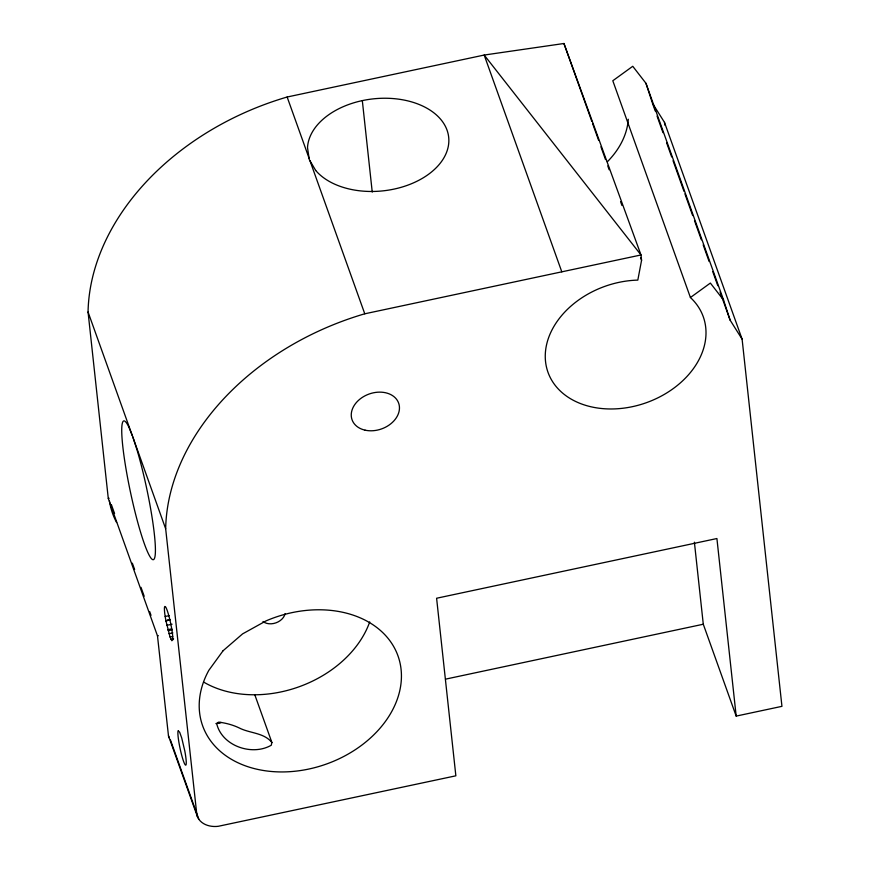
<?xml version="1.0" encoding="UTF-8"?>
<svg xmlns="http://www.w3.org/2000/svg" width="870" height="870" viewBox="0 0 870 870"><rect width="100%" height="100%" fill="white"/><g stroke="black" fill="none" stroke-linecap="round" stroke-linejoin="round"><path stroke-width="1.3" d="M271.668 743.111L271.331 745.188C252.496 756.215 222.633 746.319 216.858 724.34L217.63 722.622L218.849 722.122C225.852 723.057 232.736 724.84 239.13 727.896C249.646 733.399 263.947 732.54 271.897 742.501L271.788 742.806M736.183 716.097L716.913 538.53L436.599 598.245L455.858 775.812L218.283 826.293C210.583 827.294 201.361 824.814 197.697 817.365L168.475 735.824L157.481 635.872L108.282 498.445L88.055 312.004A249.755 187.061 -19.7 0 1 287.144 97.016L484.188 55.049L563.945 43.5L640.994 254.964L641.571 260.282L637.819 280.107A82.454 61.759 -19.7 0 0 545.74 363.171A82.454 61.759 -19.7 0 0 654.805 399.286A82.454 61.759 -19.7 0 0 690.421 297.529L710.366 283.065L723.579 300.085L730.115 320.138L742.11 339.169L781.945 706.342L736.183 716.097L703.286 624.236L694.39 542.184M169.846 619.984L165.92 620.81L165.169 616.493A17.672 2.077 78 0 1 164.8 606.488L165.387 606.651A17.672 2.077 78 0 1 170.379 622.072A17.672 2.077 78 0 1 172.76 639.896L171.836 640.744L170.063 637.014L165.92 620.81L169.715 619.647M165.92 620.81L169.737 619.81M167.888 629.717L171.76 628.814M215.891 723.601L221.132 722.481L217.185 723.231M197.697 817.365L196.892 815.19L165.67 528.797A249.755 187.061 -19.7 0 1 364.769 313.798L640.994 254.964L484.188 55.049L561.803 271.832M108.282 498.445L109.109 498.271M165.169 616.493L169.139 615.645M166.844 625.312L172.075 624.203M168.16 630.685L172.119 629.836M157.481 635.872L158.307 635.687M168.987 633.708L172.836 632.881M170.063 637.014L172.684 636.448M171.031 639.406L173.598 638.863M445.549 679.144L703.286 624.236M723.579 300.085L645.964 83.302L632.751 66.283L612.806 80.747L690.421 297.529M653.207 104.476L664.495 122.387L742.11 339.169M168.475 735.824L169.28 737.999M652.957 104.628L655.24 111.001M657.067 116.102L662.994 132.686M666.648 142.887L671.673 156.915M673.043 160.732L684.005 191.346M684.918 193.89L692.672 215.564M694.499 220.675L701.35 239.794M703.178 244.894L709.115 261.478M712.769 271.679L717.793 285.708M720.077 292.081L730.115 320.138M563.945 43.5L591.796 121.289M592.709 123.834L598.647 140.418M600.931 146.791L605.498 159.547M607.782 165.92L609.152 169.748M620.571 201.623L621.93 205.45M640.657 257.737L641.571 260.282M287.144 97.016L309.078 158.275M309.948 160.689L364.769 313.798M254.801 694.782L271.897 742.501M88.055 312.004L132.349 435.729M133.219 438.143L165.67 528.797M111.382 504.633L114.568 513.539M132.338 563.162L134.622 569.524M140.994 587.337L144.181 596.244M149.651 611.512L151.021 615.329M170.455 740.022L198.871 819.388M645.964 83.302L652.5 103.356M664.495 122.387L664.789 125.073M362.322 100.605L372.24 192.074M116.613 522.511A116.95 87.587 -19.7 0 1 109.446 500.957M628.281 119.233A82.454 61.759 -19.7 0 1 607.314 161.809M285.121 613.633A12.963 9.7 -19.7 0 1 275.921 622.855A12.963 9.7 -19.7 0 1 262.99 621.495M369.717 621.919A103.748 77.702 -19.7 0 1 203.961 682.254M178.274 730.778L177.948 731.79A17.672 2.077 78 0 0 183.548 761.304A17.672 2.077 78 0 0 184.788 750.875L181.721 737.977L179.677 732.268L178.274 730.778M223.068 650.749L208.811 670.357A103.748 77.702 -19.7 0 0 282.435 771.94A103.748 77.702 -19.7 0 0 401.081 669.4A103.748 77.702 -19.7 0 0 266.046 620.886L242.589 633.882L223.068 650.749M315.712 170.487L309.263 159.536L307.512 147.585A70.938 46.262 -6.2 0 1 404.702 100.191A70.938 46.262 -6.2 0 1 430.661 172.684A70.938 46.262 -6.2 0 1 315.712 170.487M132.762 436.74L128.858 427.116A70.938 8.319 78 0 0 128.912 484.623A70.938 8.319 78 0 0 154.871 557.115A70.938 8.319 78 0 0 137.058 450.018L132.762 436.74M365.096 430.171A24.741 18.531 -19.7 0 0 399.384 406.344A24.741 18.531 -19.7 0 0 361.594 397.873A24.741 18.531 -19.7 0 0 365.096 430.171"/></g></svg>
